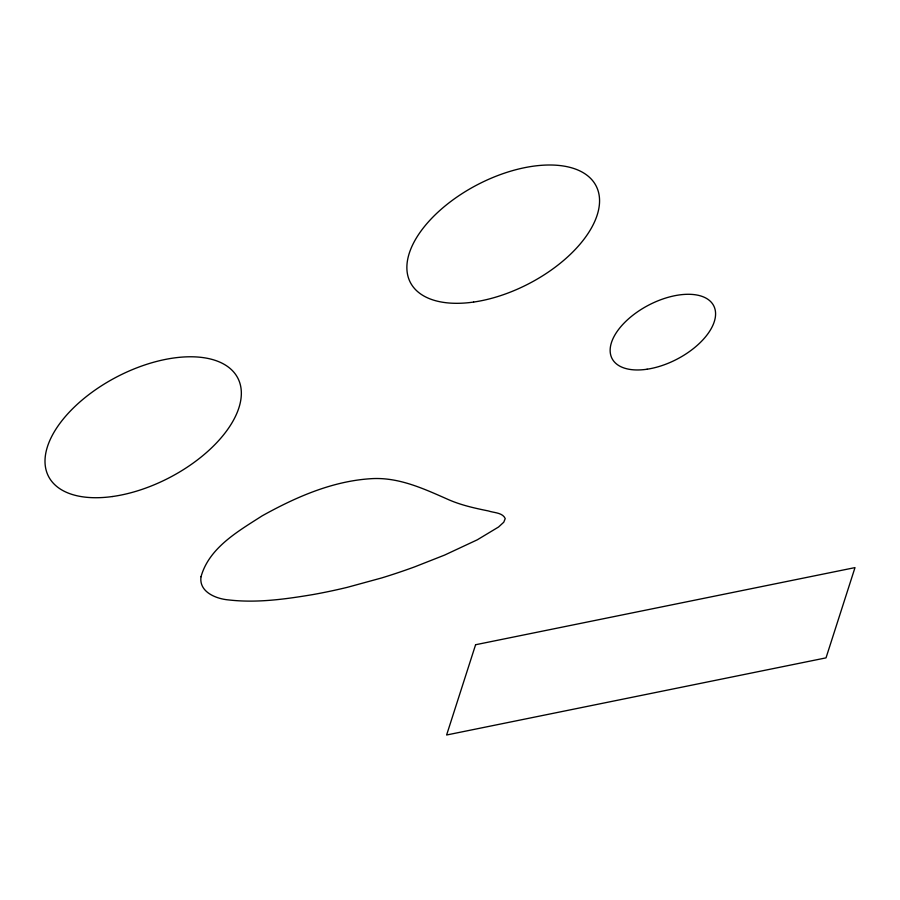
<?xml version="1.0" encoding="UTF-8"?>
<svg xmlns="http://www.w3.org/2000/svg" width="900" height="900" viewBox="0 0 900 900"><rect width="100%" height="100%" fill="white"/><g stroke="black" fill="none" stroke-linecap="round" stroke-linejoin="round"><path stroke-width="1.35" d="M201.026 576.72C198.709 592.054 216.27 598.905 228.667 599.929C256.905 603.191 285.39 599.186 313.256 594.518A400.174 213.244 -27.5 0 0 347.377 587.317L381.701 577.935A379.53 202.241 -27.5 0 0 414.608 566.887L444.566 555.097L477.315 539.798L498.555 527.006L503.764 522.214L505.238 518.58C502.537 512.471 493.965 512.887 488.452 510.964C475.189 508.275 461.869 505.361 449.37 500.017C425.149 489.353 400.162 477.45 372.994 478.586C333.517 480.544 296.269 496.856 262.181 515.835C238.365 531.146 209.126 547.605 201.026 576.72M475.594 644.738L446.614 734.996L826.02 657.866L855 567.608L475.594 644.738M473.614 302.062A104.659 55.766 -27.5 0 0 597.42 188.854A104.659 55.766 -27.5 0 0 438.637 211.556A104.659 55.766 -27.5 0 0 473.614 302.062M647.111 369.214A57.262 30.51 -27.5 0 0 714.308 307.08A57.262 30.51 -27.5 0 0 627.176 320.085A57.262 30.51 -27.5 0 0 647.111 369.214M112.421 496.53A106.65 56.835 -27.5 0 0 239.287 381.409A106.65 56.835 -27.5 0 0 77.794 403.819A106.65 56.835 -27.5 0 0 112.421 496.53"/></g></svg>
